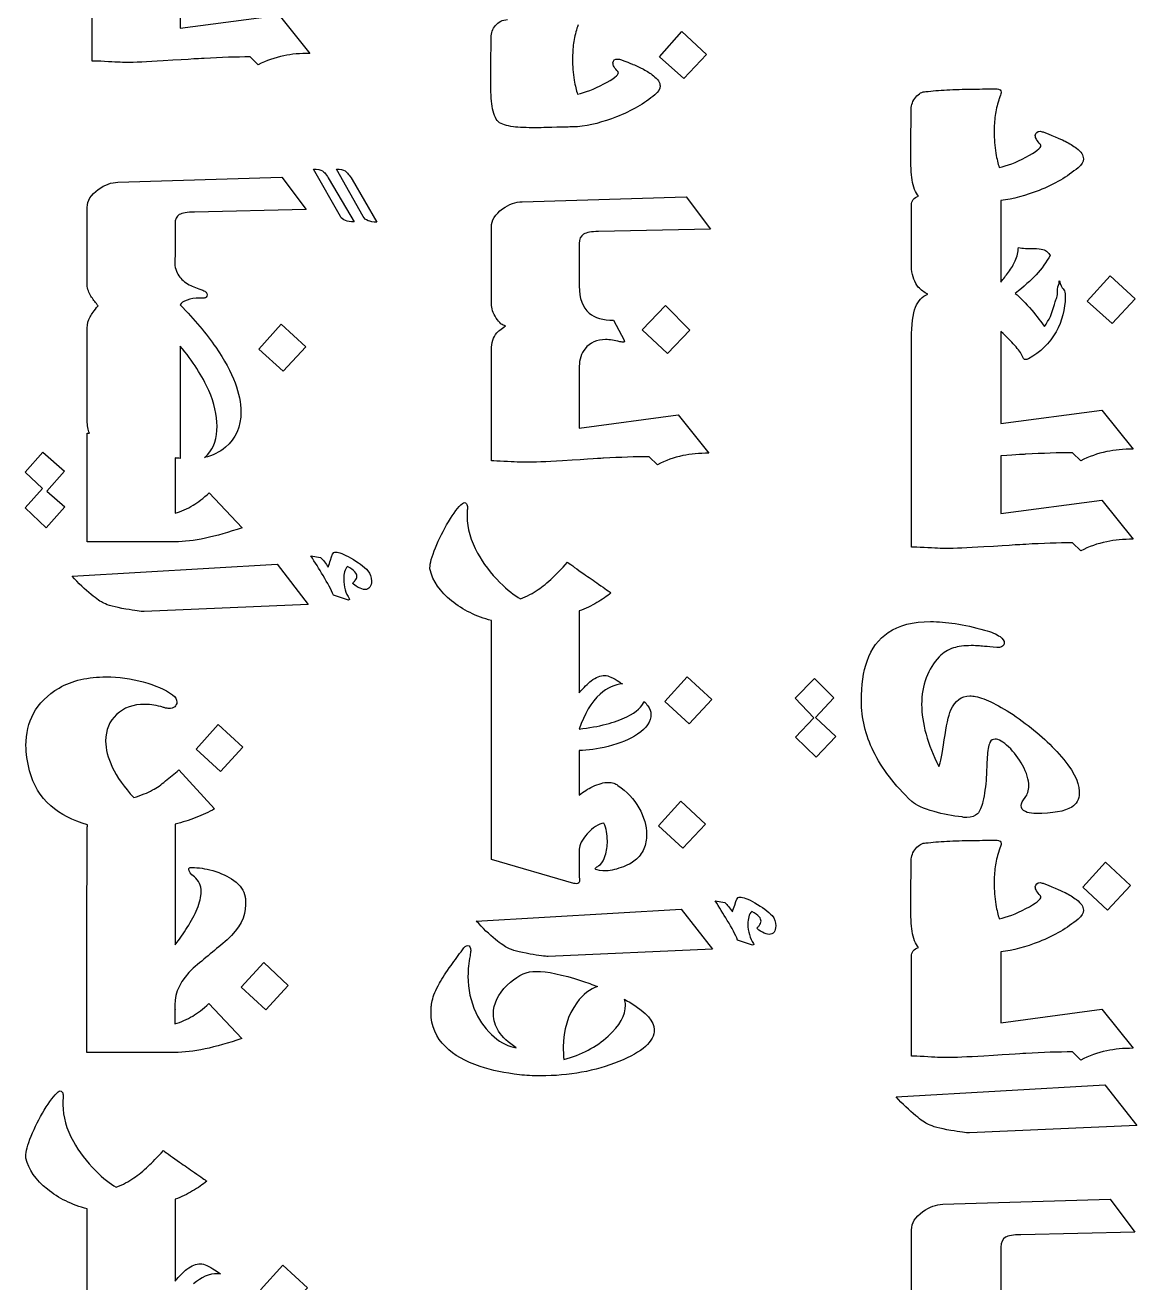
# Model space of a CAD drawing. Extents: x 0 to 978, y 1133 to 1701.
# Drawn here: x 277.9 to 369.5, y 1333.8 to 1437.4 of the extents above; entities that cross this region are included whole.
import ezdxf

# ---------------------------------------------------------------- set-up
doc = ezdxf.new("R2010")
doc.units = 0
doc.layers.add('H0115_Printing_02', color=7, linetype='CONTINUOUS')

msp = doc.modelspace()

# ---------------------------------------------------------------- linework, layer by layer
at = {"layer": 'H0115_Printing_02', "color": 1}
for points in [[(283.430093, 1434.454964), (283.430093, 1441.733964), (283.430093, 1442.512964), (283.430093, 1448.704964), (283.430093, 1449.791964), (283.430093, 1453.257964)], [(290.663093, 1441.828964), (290.663093, 1437.156964), (298.819093, 1438.243964), (301.348092, 1435.084964)], [(297.109093, 1434.139964), (296.431093, 1434.793964)], [(326.774092, 1433.508964), (326.727092, 1433.586964)], [(361.573091, 1427.511964), (361.525091, 1427.583964)], [(303.874092, 1421.645964), (301.655092, 1425.554964)], [(305.757092, 1421.645964), (303.538092, 1425.552964)], [(285.547093, 1424.471964), (299.061093, 1424.881964), (301.062092, 1422.226964), (291.842093, 1422.014964)], [(302.959092, 1424.702964), (304.992092, 1421.199964)], [(304.828092, 1424.693964), (306.861092, 1421.190964)], [(318.841092, 1422.866964), (332.354092, 1423.276964), (334.356092, 1420.621964), (325.136092, 1420.409964)], [(283.018093, 1415.893965), (283.018093, 1420.446964), (283.018093, 1421.509964), (283.018093, 1422.399964)], [(350.908091, 1417.306965), (350.908091, 1420.558964), (350.908091, 1422.300964), (350.908091, 1422.597964)], [(358.280091, 1422.966964), (358.280091, 1422.300964), (358.280091, 1420.558964), (358.280091, 1416.254965)], [(290.251093, 1421.021964), (290.251093, 1420.446964), (290.251093, 1418.303965)], [(316.311092, 1414.477965), (316.311092, 1418.841965), (316.311092, 1420.125964), (316.311092, 1420.794964)], [(323.544092, 1419.416965), (323.544092, 1418.841965), (323.544092, 1416.044965), (323.544092, 1415.926965)], [(326.365092, 1413.106965), (327.239092, 1411.467965)], [(283.018093, 1404.849965), (283.018093, 1412.490965)], [(358.280091, 1412.175965), (358.280091, 1410.064965), (358.280091, 1408.659965), (358.280091, 1404.604965), (366.593091, 1405.712965), (369.171091, 1402.492965)], [(290.674093, 1410.984965), (290.674093, 1401.726965)], [(316.311092, 1401.527965), (316.311092, 1408.135965), (316.311092, 1409.585965), (316.311092, 1410.695965)], [(350.908091, 1394.431965), (350.908091, 1401.850965), (350.908091, 1402.645965), (350.908091, 1408.659965), (350.908091, 1410.064965), (350.908091, 1411.581965)], [(323.544092, 1409.317965), (323.544092, 1408.135965), (323.544092, 1404.229965), (331.700092, 1405.316965), (334.229092, 1402.157965)], [(283.018093, 1394.868965), (283.018093, 1403.809965), (283.205093, 1403.809965)], [(290.251093, 1401.777965), (290.251093, 1397.231965)], [(329.990092, 1401.212965), (329.313092, 1401.866965)], [(358.280091, 1401.947965), (358.280091, 1397.185965), (366.593091, 1398.293965), (369.171091, 1395.074965)], [(364.850091, 1401.529965), (364.160091, 1402.195965)], [(293.072093, 1398.893965), (295.775093, 1396.026965)], [(314.334092, 1397.683965), (314.334092, 1397.541965)], [(290.251093, 1394.868965), (283.018093, 1394.868965)], [(303.424092, 1394.018965), (303.495092, 1394.018965)], [(364.850091, 1394.110965), (364.160091, 1394.777965)], [(281.767093, 1392.041965), (298.650093, 1393.010965), (301.226092, 1389.709965), (287.699093, 1389.126965)], [(301.446092, 1393.711965), (302.242092, 1393.561965)], [(304.527092, 1390.064965), (303.298092, 1390.473965)], [(323.544092, 1389.168965), (323.544092, 1387.270965), (323.544092, 1386.096965), (323.544092, 1382.425965)], [(323.111092, 1366.733966), (316.311092, 1368.711966), (316.311092, 1377.675966), (316.311092, 1378.187966), (316.311092, 1386.096965), (316.311092, 1387.270965), (316.311092, 1388.372965)], [(358.039091, 1386.162965), (357.935091, 1386.162965)], [(323.544092, 1377.675966), (323.544092, 1374.012966)], [(290.566093, 1376.074966), (293.512093, 1372.867966)], [(364.721091, 1374.319966), (364.721091, 1374.166966)], [(361.131091, 1372.496966), (360.987091, 1372.496966)], [(282.994093, 1352.812966), (282.994093, 1361.753966), (283.018093, 1371.403966), (283.041093, 1371.403966), (283.041093, 1371.560966)], [(290.251093, 1371.607966), (290.251093, 1371.403966), (290.251093, 1370.615966), (290.251093, 1361.682966)], [(355.477091, 1372.175966), (355.389091, 1372.175966), (355.212091, 1372.175966)], [(323.544092, 1369.554966), (323.544092, 1367.332966), (323.568092, 1367.017966)], [(291.582093, 1368.047966), (291.653093, 1368.047966)], [(325.624092, 1367.766966), (325.474092, 1367.766966)], [(296.065093, 1365.061966), (296.065093, 1364.983966)], [(334.739092, 1365.308966), (335.535092, 1365.159966)], [(336.717092, 1365.615966), (336.788092, 1365.615966)], [(361.573091, 1365.639966), (361.525091, 1365.712966)], [(315.061092, 1363.638966), (331.943092, 1364.607966), (334.519092, 1361.306966)], [(337.820092, 1361.661966), (336.591092, 1362.070966)], [(334.519092, 1361.306966), (320.992092, 1360.723966)], [(358.280091, 1361.095966), (358.280091, 1360.726966), (358.280091, 1358.686966), (358.280091, 1355.266966), (366.593091, 1356.374966), (369.171091, 1353.155966)], [(350.908091, 1352.513966), (350.908091, 1358.686966), (350.908091, 1360.726966), (350.908091, 1360.726966), (350.908091, 1360.726966)], [(319.715092, 1359.494966), (319.999092, 1359.494966)], [(290.227093, 1356.735966), (290.227093, 1356.640966)], [(293.048093, 1356.838966), (295.750093, 1353.970966)], [(290.251093, 1356.325966), (290.227093, 1356.333966), (290.227093, 1355.175966)], [(290.227093, 1352.812966), (282.994093, 1352.812966)], [(322.232092, 1353.253966), (322.232092, 1353.000966)], [(364.850091, 1352.191966), (364.160091, 1352.858966)], [(349.633091, 1349.164966), (366.843091, 1350.152966), (369.469091, 1346.787966)], [(281.040093, 1349.237966), (281.040093, 1349.095966)], [(369.469091, 1346.787966), (355.680091, 1346.193966)], [(290.251093, 1340.721966), (290.251093, 1338.823967), (290.251093, 1337.649967), (290.251093, 1333.978967)], [(353.486091, 1340.308966), (367.260091, 1340.726966), (369.300091, 1338.020967), (359.902091, 1337.804967)], [(283.018093, 1324.864967), (283.018093, 1329.228967), (283.018093, 1329.764967), (283.018093, 1337.649967), (283.018093, 1338.823967), (283.018093, 1339.925967)], [(350.908091, 1336.206967), (350.908091, 1337.435967), (350.908091, 1338.197967)], [(358.280091, 1328.321967), (350.908091, 1328.321967), (350.908091, 1336.206967)], [(358.280091, 1336.792967), (358.280091, 1336.206967), (358.280091, 1330.730967)]]:
    msp.add_lwpolyline(points, dxfattribs=at)
for points in [[(332.151092, 1433.007964), (330.150092, 1434.811964), (331.990092, 1436.887964), (334.016092, 1435.005964)], [(292.657093, 1434.675964)], [(318.131092, 1429.041964)], [(350.864091, 1428.783964)], [(302.384092, 1425.405964)], [(367.428091, 1412.831965), (365.382091, 1414.675965), (367.258091, 1416.768965), (369.324091, 1414.874965)], [(330.635092, 1414.335965), (332.658092, 1412.290965), (330.810092, 1410.362965), (328.726092, 1412.332965)], [(299.155093, 1408.918965), (297.154093, 1410.735965), (298.980093, 1412.781965), (301.016092, 1410.921965)], [(277.907093, 1397.665965), (279.331093, 1399.256965), (277.907093, 1400.603965), (279.356093, 1402.241965), (281.135093, 1400.674965), (279.693093, 1399.035965), (281.182093, 1397.736965), (279.639093, 1396.026965)], [(325.538092, 1401.747965)], [(312.774092, 1396.510965)], [(303.061092, 1393.340965)], [(283.358093, 1390.512965)], [(332.588092, 1379.872966), (330.585092, 1381.722965), (332.423092, 1383.756965), (334.450092, 1381.874965)], [(342.870091, 1380.365965), (341.314091, 1381.986965), (342.915091, 1383.608965), (344.516091, 1382.011965), (343.014091, 1380.389965), (344.668091, 1378.839966), (343.070091, 1377.121966), (341.344091, 1378.767966)], [(293.999093, 1375.952966), (291.993093, 1377.797966), (293.800093, 1379.827966), (295.846093, 1377.956966)], [(347.776091, 1377.603966)], [(333.946092, 1371.626966), (332.084092, 1369.624966), (330.077092, 1371.481966), (331.910092, 1373.509966)], [(367.057091, 1364.531966), (365.016091, 1366.427966), (366.890091, 1368.489966), (368.955091, 1366.571966)], [(336.355092, 1364.938966)], [(297.562093, 1360.217966), (299.565093, 1358.333966), (297.737093, 1356.331966), (295.703093, 1358.192966)], [(360.313091, 1352.737966)], [(318.628092, 1350.979966)], [(299.295093, 1331.425967), (297.292093, 1333.275967), (299.130093, 1335.310967), (301.156092, 1333.427967)]]:
    msp.add_lwpolyline(points, close=True, dxfattribs=at)
for points in [[(316.650092, 1437.384964), (316.892092, 1437.672964), (317.220092, 1437.838964), (317.635092, 1437.880964)], [(316.288092, 1436.407964), (316.288092, 1436.769964), (316.408092, 1437.094964), (316.650092, 1437.384964)], [(323.355092, 1437.155964), (323.224092, 1436.746964), (323.130092, 1436.332964), (323.075092, 1435.914964)], [(323.457092, 1437.439964), (323.405092, 1437.307964), (323.371092, 1437.213964), (323.355092, 1437.155964)], [(316.268092, 1434.760964), (316.281092, 1435.606964), (316.288092, 1436.154964), (316.288092, 1436.407964)], [(323.075092, 1435.914964), (323.020092, 1435.497964), (322.992092, 1435.065964), (322.992092, 1434.619964)], [(284.447093, 1434.414964), (284.010093, 1434.441964), (283.672093, 1434.454964), (283.430093, 1434.454964)], [(286.204093, 1434.336964), (285.904093, 1434.336964), (285.318093, 1434.362964), (284.447093, 1434.414964)], [(289.277093, 1434.462964), (287.943093, 1434.378964), (286.918093, 1434.336964), (286.204093, 1434.336964)], [(292.657093, 1434.675964), (292.646093, 1434.675964), (291.520093, 1434.603964), (289.277093, 1434.462964)], [(296.431093, 1434.793964), (295.307093, 1434.793964), (294.049093, 1434.753964), (292.657093, 1434.675964)], [(299.205093, 1434.887964), (298.464093, 1434.735964), (297.765093, 1434.486964), (297.109093, 1434.139964)], [(301.348092, 1435.084964), (300.560092, 1435.084964), (299.846093, 1435.018964), (299.205093, 1434.887964)], [(316.248092, 1432.862964), (316.248092, 1433.282964), (316.255092, 1433.915964), (316.268092, 1434.760964)], [(322.992092, 1434.619964), (322.992092, 1434.036964), (323.039092, 1433.453964), (323.134092, 1432.870964)], [(326.317092, 1434.304964), (326.343092, 1434.514964), (326.472092, 1434.619964), (326.703092, 1434.619964)], [(326.703092, 1434.619964), (326.793092, 1434.619964), (326.898092, 1434.595964), (327.018092, 1434.548964)], [(327.018092, 1434.548964), (327.560092, 1434.338964), (327.875092, 1434.214964), (327.964092, 1434.177964)], [(325.561092, 1432.563964), (326.370092, 1432.983964), (326.774092, 1433.298964), (326.774092, 1433.508964)], [(326.424092, 1433.965964), (326.353092, 1434.096964), (326.317092, 1434.209964), (326.317092, 1434.304964)], [(326.727092, 1433.586964), (326.596092, 1433.707964), (326.495092, 1433.834964), (326.424092, 1433.965964)], [(327.964092, 1434.177964), (328.290092, 1434.046964), (328.578092, 1433.912964), (328.831092, 1433.776964)], [(328.831092, 1433.776964), (329.135092, 1433.613964), (329.408092, 1433.437964), (329.650092, 1433.248964)], [(316.366092, 1430.743964), (316.288092, 1431.231964), (316.248092, 1431.938964), (316.248092, 1432.862964)], [(323.134092, 1432.870964), (323.208092, 1432.408964), (323.297092, 1432.027964), (323.402092, 1431.727964)], [(323.402092, 1431.727964), (324.032092, 1431.864964), (324.752092, 1432.143964), (325.561092, 1432.563964)], [(329.650092, 1433.248964), (330.017092, 1432.954964), (330.202092, 1432.673964), (330.202092, 1432.405964)], [(330.202092, 1432.405964), (330.202092, 1432.158964), (330.057092, 1431.916964), (329.768092, 1431.680964)], [(329.768092, 1431.680964), (328.912092, 1430.951964), (327.859092, 1430.341964), (326.609092, 1429.853964)], [(350.884091, 1430.482964), (350.884091, 1430.851964), (351.010091, 1431.186964), (351.262091, 1431.485964)], [(351.262091, 1431.485964), (351.513091, 1431.785964), (351.789091, 1431.935964), (352.089091, 1431.935964)], [(352.089091, 1431.935964), (352.619091, 1431.999964), (353.198091, 1432.047964), (353.827091, 1432.080964)], [(353.827091, 1432.080964), (354.456091, 1432.112964), (355.160091, 1432.133964), (355.939091, 1432.143964)], [(355.939091, 1432.143964), (356.718091, 1432.154964), (357.359091, 1432.160964), (357.863091, 1432.160964)], [(357.863091, 1432.160964), (358.018091, 1432.160964), (358.130091, 1432.134964), (358.200091, 1432.083964)], [(358.192091, 1431.509964), (358.138091, 1431.381964), (358.103091, 1431.285964), (358.088091, 1431.220964)], [(358.304091, 1431.887964), (358.304091, 1431.817964), (358.267091, 1431.691964), (358.192091, 1431.509964)], [(358.200091, 1432.083964), (358.270091, 1432.032964), (358.304091, 1431.967964), (358.304091, 1431.887964)], [(316.886092, 1429.435964), (316.634092, 1429.708964), (316.461092, 1430.144964), (316.366092, 1430.743964)], [(350.864091, 1428.783964), (350.877091, 1429.654964), (350.884091, 1430.219964), (350.884091, 1430.482964)], [(358.088091, 1431.220964), (357.954091, 1430.808964), (357.859091, 1430.389964), (357.802091, 1429.964964)], [(318.131092, 1429.041964), (317.553092, 1429.115964), (317.138092, 1429.246964), (316.886092, 1429.435964)], [(326.609092, 1429.853964), (325.506092, 1429.422964), (324.437092, 1429.146964), (323.402092, 1429.026964)], [(357.802091, 1429.964964), (357.746091, 1429.538964), (357.718091, 1429.098964), (357.718091, 1428.643964)], [(319.999092, 1428.955964), (319.195092, 1428.955964), (318.573092, 1428.984964), (318.131092, 1429.041964)], [(322.181092, 1429.010964), (320.852092, 1428.973964), (320.125092, 1428.955964), (319.999092, 1428.955964)], [(323.402092, 1429.026964), (322.966092, 1429.026964), (322.559092, 1429.021964), (322.181092, 1429.010964)], [(350.844091, 1426.836964), (350.844091, 1427.264964), (350.851091, 1427.913964), (350.864091, 1428.783964)], [(357.718091, 1428.643964), (357.718091, 1428.049964), (357.766091, 1427.455964), (357.863091, 1426.860964)], [(361.107091, 1428.322964), (361.133091, 1428.552964), (361.265091, 1428.667964), (361.500091, 1428.667964)], [(361.216091, 1427.988964), (361.143091, 1428.120964), (361.107091, 1428.231964), (361.107091, 1428.322964)], [(361.500091, 1428.667964), (361.607091, 1428.645964), (361.714091, 1428.621964), (361.821091, 1428.595964)], [(361.821091, 1428.595964), (362.780091, 1428.199964), (363.361091, 1427.950964), (363.564091, 1427.848964)], [(360.332091, 1426.531964), (361.159091, 1426.965964), (361.573091, 1427.291964), (361.573091, 1427.511964)], [(361.525091, 1427.583964), (361.391091, 1427.722964), (361.288091, 1427.857964), (361.216091, 1427.988964)], [(363.564091, 1427.848964), (363.907091, 1427.677964), (364.220091, 1427.484964), (364.504091, 1427.270964)], [(364.504091, 1427.270964), (364.878091, 1426.970964), (365.066091, 1426.681964), (365.066091, 1426.403964)], [(350.964091, 1424.677964), (350.884091, 1425.174964), (350.844091, 1425.894964), (350.844091, 1426.836964)], [(357.863091, 1426.860964), (357.937091, 1426.389964), (358.029091, 1426.001964), (358.136091, 1425.696964)], [(358.136091, 1425.696964), (358.773091, 1425.820964), (359.505091, 1426.097964), (360.332091, 1426.531964)], [(365.066091, 1426.403964), (365.066091, 1426.156964), (364.919091, 1425.913964), (364.624091, 1425.672964)], [(301.655092, 1425.554964), (301.982092, 1425.554964), (302.225092, 1425.504964), (302.384092, 1425.405964)], [(302.384092, 1425.405964), (302.543092, 1425.306964), (302.735092, 1425.072964), (302.959092, 1424.702964)], [(303.538092, 1425.552964), (303.862092, 1425.552964), (304.102092, 1425.503964), (304.259092, 1425.403964)], [(304.259092, 1425.403964), (304.417092, 1425.303964), (304.606092, 1425.066964), (304.828092, 1424.693964)], [(364.624091, 1425.672964), (363.751091, 1424.928964), (362.684091, 1424.305964), (361.420091, 1423.801964)], [(283.932093, 1423.880964), (284.478093, 1424.274964), (285.016093, 1424.471964), (285.547093, 1424.471964)], [(351.494091, 1423.335964), (351.238091, 1423.620964), (351.061091, 1424.067964), (350.964091, 1424.677964)], [(283.018093, 1422.399964), (283.018093, 1422.951964), (283.323093, 1423.444964), (283.932093, 1423.880964)], [(350.908091, 1422.597964), (350.908091, 1422.950964), (351.104091, 1423.197964), (351.494091, 1423.335964)], [(361.420091, 1423.801964), (360.328091, 1423.368964), (359.281091, 1423.090964), (358.280091, 1422.966964)], [(291.842093, 1422.014964), (291.254093, 1422.014964), (290.841093, 1421.944964), (290.605093, 1421.805964)], [(316.311092, 1420.794964), (316.311092, 1421.346964), (316.616092, 1421.840964), (317.226092, 1422.276964)], [(317.226092, 1422.276964), (317.771092, 1422.669964), (318.310092, 1422.866964), (318.841092, 1422.866964)], [(290.605093, 1421.805964), (290.369093, 1421.666964), (290.251093, 1421.404964), (290.251093, 1421.021964)], [(304.992092, 1421.199964), (304.420092, 1421.199964), (304.047092, 1421.348964), (303.874092, 1421.645964)], [(306.861092, 1421.190964), (306.296092, 1421.190964), (305.928092, 1421.341964), (305.757092, 1421.645964)], [(323.899092, 1420.200964), (323.662092, 1420.061964), (323.544092, 1419.799965), (323.544092, 1419.416965)], [(325.136092, 1420.409964), (324.547092, 1420.409964), (324.135092, 1420.339964), (323.899092, 1420.200964)], [(359.453091, 1417.997965), (359.624091, 1418.382965), (359.709091, 1418.751965), (359.709091, 1419.104965)], [(359.709091, 1419.104965), (359.886091, 1419.067965), (360.083091, 1419.042965), (360.300091, 1419.028965)], [(360.300091, 1419.028965), (360.517091, 1419.015965), (360.730091, 1419.008965), (360.938091, 1419.008965)], [(360.938091, 1419.008965), (361.313091, 1419.008965), (361.577091, 1418.986965), (361.729091, 1418.940965)], [(361.729091, 1418.940965), (361.882091, 1418.894965), (362.003091, 1418.826965), (362.095091, 1418.735965)], [(290.235093, 1418.145965), (290.229093, 1418.072965), (290.227093, 1418.003965), (290.227093, 1417.940965)], [(290.227093, 1417.940965), (290.227093, 1417.484965), (290.340093, 1417.093965), (290.566093, 1416.767965)], [(290.251093, 1418.303965), (290.245093, 1418.271965), (290.240093, 1418.219965), (290.235093, 1418.145965)], [(358.890091, 1417.057965), (359.137091, 1417.394965), (359.324091, 1417.707965), (359.453091, 1417.997965)], [(362.331091, 1418.453965), (362.026091, 1417.903965), (361.654091, 1417.362965), (361.163091, 1416.837965)], [(362.095091, 1418.735965), (362.184091, 1418.651965), (362.250091, 1418.545965), (362.331091, 1418.453965)], [(351.470091, 1415.845965), (351.160091, 1416.220965), (350.972091, 1416.706965), (350.908091, 1417.306965)], [(358.280091, 1416.254965), (358.484091, 1416.522965), (358.687091, 1416.789965), (358.890091, 1417.057965)], [(361.163091, 1416.837965), (360.735091, 1416.389965), (360.166091, 1415.882965), (359.457091, 1415.319965)], [(283.380093, 1415.010965), (283.207093, 1415.252965), (283.086093, 1415.546965), (283.018093, 1415.893965)], [(290.566093, 1416.767965), (290.760093, 1416.488965), (291.046093, 1416.245965), (291.424093, 1416.034965)], [(291.424093, 1416.034965), (291.724093, 1415.872965), (292.096093, 1415.719965), (292.543093, 1415.578965)], [(323.544092, 1415.926965), (323.544092, 1414.907965), (323.817092, 1414.167965), (324.364092, 1413.705965)], [(352.257091, 1415.267965), (351.952091, 1415.390965), (351.690091, 1415.583965), (351.470091, 1415.845965)], [(362.934091, 1415.627965), (362.934091, 1416.017965), (363.129091, 1415.993965), (363.068091, 1416.365965)], [(363.068091, 1416.365965), (363.184091, 1416.162965), (363.068091, 1416.365965), (363.156091, 1416.137965)], [(363.156091, 1416.137965), (363.408091, 1415.484965), (363.564091, 1415.751965), (363.564091, 1415.050965)], [(283.908093, 1414.301965), (283.730093, 1414.533965), (283.553093, 1414.768965), (283.380093, 1415.010965)], [(291.239093, 1414.774965), (290.937093, 1414.664965), (290.752093, 1414.530965), (290.684093, 1414.372965)], [(292.252093, 1414.940965), (291.879093, 1414.940965), (291.541093, 1414.884965), (291.239093, 1414.774965)], [(292.378093, 1414.935965), (292.325093, 1414.938965), (292.283093, 1414.940965), (292.252093, 1414.940965)], [(292.567093, 1414.924965), (292.493093, 1414.929965), (292.430093, 1414.933965), (292.378093, 1414.935965)], [(292.543093, 1415.578965), (292.669093, 1415.535965), (292.761093, 1415.479965), (292.819093, 1415.408965)], [(292.819093, 1415.002965), (292.761093, 1414.950965), (292.677093, 1414.924965), (292.567093, 1414.924965)], [(292.819093, 1415.408965), (292.876093, 1415.337965), (292.906093, 1415.265965), (292.906093, 1415.191965)], [(292.906093, 1415.191965), (292.906093, 1415.118965), (292.876093, 1415.055965), (292.819093, 1415.002965)], [(351.246091, 1414.191965), (351.449091, 1414.710965), (351.786091, 1415.069965), (352.257091, 1415.267965)], [(359.457091, 1415.319965), (359.842091, 1415.005965), (360.296091, 1414.541965), (360.819091, 1413.925965)], [(362.690091, 1414.403965), (362.873091, 1415.097965), (362.934091, 1414.876965), (362.934091, 1415.627965)], [(363.564091, 1415.050965), (363.564091, 1414.011965), (363.316091, 1413.048965), (362.817091, 1412.159965)], [(283.262093, 1413.395965), (283.378093, 1413.605965), (283.593093, 1413.907965), (283.908093, 1414.301965)], [(290.684093, 1414.372965), (291.855093, 1413.175965), (292.829093, 1412.012965), (293.607093, 1410.882965)], [(316.701092, 1413.291965), (316.441092, 1413.698965), (316.311092, 1414.093965), (316.311092, 1414.477965)], [(324.364092, 1413.705965), (324.831092, 1413.305965), (325.498092, 1413.106965), (326.365092, 1413.106965)], [(350.908091, 1411.581965), (350.908091, 1412.748965), (351.020091, 1413.618965), (351.246091, 1414.191965)], [(360.819091, 1413.925965), (361.246091, 1413.414965), (361.591091, 1412.971965), (361.852091, 1412.594965)], [(361.852091, 1412.594965), (362.228091, 1413.106965), (362.507091, 1413.709965), (362.690091, 1414.403965)], [(283.018093, 1412.490965), (283.018093, 1412.789965), (283.099093, 1413.091965), (283.262093, 1413.395965)], [(317.470092, 1412.649965), (317.217092, 1412.670965), (316.961092, 1412.884965), (316.701092, 1413.291965)], [(316.760092, 1412.066965), (316.860092, 1412.187965), (317.096092, 1412.382965), (317.470092, 1412.649965)], [(316.311092, 1410.695965), (316.311092, 1411.252965), (316.461092, 1411.709965), (316.760092, 1412.066965)], [(359.408091, 1411.039965), (359.106091, 1411.384965), (358.730091, 1411.763965), (358.280091, 1412.175965)], [(362.817091, 1412.159965), (362.282091, 1411.207965), (361.525091, 1410.465965), (360.545091, 1409.935965)], [(293.025093, 1407.327965), (292.510093, 1408.509965), (291.726093, 1409.728965), (290.674093, 1410.984965)], [(293.607093, 1410.882965), (294.321093, 1409.853965), (294.852093, 1408.874965), (295.198093, 1407.944965)], [(324.024092, 1410.767965), (323.704092, 1410.357965), (323.544092, 1409.874965), (323.544092, 1409.317965)], [(325.719092, 1411.515965), (324.983092, 1411.515965), (324.419092, 1411.265965), (324.024092, 1410.767965)], [(326.274092, 1411.475965), (326.082092, 1411.502965), (325.897092, 1411.515965), (325.719092, 1411.515965)], [(326.876092, 1411.342965), (326.666092, 1411.405965), (326.466092, 1411.449965), (326.274092, 1411.475965)], [(327.160092, 1411.294965), (327.129092, 1411.294965), (327.034092, 1411.310965), (326.876092, 1411.342965)], [(327.263092, 1411.350965), (327.263092, 1411.313965), (327.228092, 1411.294965), (327.160092, 1411.294965)], [(327.239092, 1411.467965), (327.250092, 1411.436965), (327.256092, 1411.412965), (327.259092, 1411.397965)], [(327.259092, 1411.397965), (327.261092, 1411.381965), (327.263092, 1411.365965), (327.263092, 1411.350965)], [(360.055091, 1410.136965), (359.926091, 1410.393965), (359.711091, 1410.694965), (359.408091, 1411.039965)], [(360.168091, 1409.927965), (360.135091, 1409.970965), (360.098091, 1410.040965), (360.055091, 1410.136965)], [(360.296091, 1409.863965), (360.242091, 1409.863965), (360.200091, 1409.884965), (360.168091, 1409.927965)], [(360.545091, 1409.935965), (360.448091, 1409.887965), (360.365091, 1409.863965), (360.296091, 1409.863965)], [(295.198093, 1407.944965), (295.519093, 1407.093965), (295.679093, 1406.303965), (295.679093, 1405.573965)], [(293.715093, 1404.384965), (293.715093, 1405.296965), (293.485093, 1406.276965), (293.025093, 1407.327965)], [(295.679093, 1405.573965), (295.679093, 1404.344965), (295.253093, 1403.370965), (294.403093, 1402.651965)], [(283.205093, 1403.809965), (283.083093, 1404.082965), (283.018093, 1404.426965), (283.018093, 1404.849965)], [(292.931093, 1402.033965), (293.454093, 1402.624965), (293.715093, 1403.408965), (293.715093, 1404.384965)], [(294.403093, 1402.651965), (293.910093, 1402.231965), (293.333093, 1401.961965), (292.690093, 1401.810965)], [(366.987091, 1402.292965), (366.232091, 1402.136965), (365.520091, 1401.882965), (364.850091, 1401.529965)], [(369.171091, 1402.492965), (368.368091, 1402.492965), (367.640091, 1402.425965), (366.987091, 1402.292965)], [(290.674093, 1401.726965), (290.533093, 1401.743965), (290.390093, 1401.760965), (290.251093, 1401.777965)], [(292.690093, 1401.810965), (292.772093, 1401.882965), (292.856093, 1401.948965), (292.931093, 1402.033965)], [(317.328092, 1401.487965), (316.892092, 1401.514965), (316.553092, 1401.527965), (316.311092, 1401.527965)], [(319.085092, 1401.409965), (318.786092, 1401.409965), (318.200092, 1401.435965), (317.328092, 1401.487965)], [(322.158092, 1401.535965), (320.824092, 1401.451965), (319.799092, 1401.409965), (319.085092, 1401.409965)], [(325.538092, 1401.747965), (325.527092, 1401.747965), (324.401092, 1401.676965), (322.158092, 1401.535965)], [(329.313092, 1401.866965), (328.188092, 1401.866965), (326.930092, 1401.826965), (325.538092, 1401.747965)], [(332.086092, 1401.960965), (331.346092, 1401.808965), (330.647092, 1401.559965), (329.990092, 1401.212965)], [(334.229092, 1402.157965), (333.441092, 1402.157965), (332.727092, 1402.091965), (332.086092, 1401.960965)], [(360.313091, 1402.075965), (360.305091, 1402.075965), (359.623091, 1402.032965), (358.280091, 1401.947965)], [(364.160091, 1402.195965), (363.014091, 1402.195965), (361.732091, 1402.155965), (360.313091, 1402.075965)], [(291.740093, 1397.870965), (292.139093, 1398.116965), (292.584093, 1398.458965), (293.072093, 1398.893965)], [(290.251093, 1397.231965), (290.765093, 1397.363965), (291.262093, 1397.575965), (291.740093, 1397.870965)], [(312.774092, 1396.510965), (313.209092, 1397.234965), (313.593092, 1397.738965), (313.924092, 1398.022965)], [(313.924092, 1398.022965), (313.971092, 1398.069965), (314.026092, 1398.093965), (314.089092, 1398.093965)], [(314.089092, 1398.093965), (314.152092, 1398.093965), (314.209092, 1398.059965), (314.259092, 1397.990965)], [(314.259092, 1397.990965), (314.309092, 1397.922965), (314.334092, 1397.820965), (314.334092, 1397.683965)], [(314.318092, 1397.329965), (314.313092, 1397.229965), (314.310092, 1397.105965), (314.310092, 1396.958965)], [(314.334092, 1397.541965), (314.329092, 1397.499965), (314.323092, 1397.428965), (314.318092, 1397.329965)], [(311.698092, 1394.375965), (312.000092, 1395.110965), (312.359092, 1395.821965), (312.774092, 1396.510965)], [(314.310092, 1396.958965), (314.310092, 1395.982965), (314.596092, 1394.973965), (315.169092, 1393.934965)], [(295.775093, 1396.026965), (293.585093, 1395.254965), (291.744093, 1394.868965), (290.251093, 1394.868965)], [(369.171091, 1395.074965), (368.368091, 1395.074965), (367.640091, 1395.007965), (366.987091, 1394.873965)], [(303.061092, 1393.340965), (303.172092, 1393.792965), (303.292092, 1394.018965), (303.424092, 1394.018965)], [(303.495092, 1394.018965), (303.736092, 1394.018965), (304.143092, 1393.858965), (304.716092, 1393.537965)], [(311.245092, 1392.713965), (311.245092, 1393.085965), (311.397092, 1393.640965), (311.698092, 1394.375965)], [(351.944091, 1394.391965), (351.500091, 1394.418965), (351.154091, 1394.431965), (350.908091, 1394.431965)], [(353.735091, 1394.311965), (353.430091, 1394.311965), (352.833091, 1394.338965), (351.944091, 1394.391965)], [(356.867091, 1394.439965), (355.508091, 1394.354965), (354.463091, 1394.311965), (353.735091, 1394.311965)], [(360.313091, 1394.656965), (360.302091, 1394.656965), (359.154091, 1394.584965), (356.867091, 1394.439965)], [(364.160091, 1394.777965), (363.014091, 1394.777965), (361.732091, 1394.736965), (360.313091, 1394.656965)], [(366.987091, 1394.873965), (366.232091, 1394.717965), (365.520091, 1394.464965), (364.850091, 1394.110965)], [(302.447092, 1392.088965), (302.111092, 1392.629965), (301.777092, 1393.170965), (301.446092, 1393.711965)], [(302.242092, 1393.561965), (302.347092, 1393.456965), (302.449092, 1393.343965), (302.549092, 1393.222965)], [(302.549092, 1393.222965), (302.665092, 1393.081965), (302.770092, 1392.936965), (302.864092, 1392.789965)], [(302.864092, 1392.789965), (302.927092, 1392.973965), (302.993092, 1393.157965), (303.061092, 1393.340965)], [(304.716092, 1393.537965), (305.331092, 1393.191965), (305.806092, 1392.839965), (306.142092, 1392.482965)], [(315.169092, 1393.934965), (315.632092, 1393.093965), (316.246092, 1392.287965), (317.013092, 1391.515965)], [(321.363092, 1391.917965), (321.651092, 1392.195965), (322.059092, 1392.615965), (322.584092, 1393.177965)], [(322.584092, 1393.177965), (322.915092, 1392.936965), (323.359092, 1392.621965), (323.916092, 1392.232965)], [(283.358093, 1390.512965), (282.833093, 1390.943965), (282.303093, 1391.453965), (281.767093, 1392.041965)], [(303.298092, 1390.473965), (303.109092, 1390.920965), (302.825092, 1391.458965), (302.447092, 1392.088965)], [(304.216092, 1392.387965), (304.166092, 1392.209965), (304.141092, 1392.015965), (304.141092, 1391.804965)], [(304.456092, 1392.836965), (304.346092, 1392.716965), (304.266092, 1392.566965), (304.216092, 1392.387965)], [(305.071092, 1392.380965), (304.939092, 1392.532965), (304.734092, 1392.684965), (304.456092, 1392.836965)], [(305.063092, 1391.655965), (305.173092, 1391.786965), (305.228092, 1391.907965), (305.228092, 1392.017965)], [(305.228092, 1392.017965), (305.228092, 1392.138965), (305.176092, 1392.259965), (305.071092, 1392.380965)], [(306.142092, 1392.482965), (306.336092, 1392.240965), (306.433092, 1391.957965), (306.433092, 1391.631965)], [(311.269092, 1392.547965), (311.253092, 1392.610965), (311.245092, 1392.665965), (311.245092, 1392.713965)], [(313.034092, 1389.995965), (312.067092, 1390.772965), (311.479092, 1391.623965), (311.269092, 1392.547965)], [(323.916092, 1392.232965), (324.320092, 1391.948965), (324.728092, 1391.665965), (325.137092, 1391.381965)], [(304.141092, 1391.804965), (304.141092, 1391.495965), (304.181092, 1391.200965), (304.263092, 1390.922965)], [(304.263092, 1390.922965), (304.344092, 1390.644965), (304.458092, 1390.400965), (304.606092, 1390.190965)], [(304.889092, 1391.442965), (304.952092, 1391.521965), (305.010092, 1391.592965), (305.063092, 1391.655965)], [(305.331092, 1391.115965), (305.110092, 1391.233965), (304.963092, 1391.342965), (304.889092, 1391.442965)], [(305.882092, 1390.938965), (305.735092, 1390.938965), (305.551092, 1390.997965), (305.331092, 1391.115965)], [(306.292092, 1391.131965), (306.197092, 1391.002965), (306.060092, 1390.938965), (305.882092, 1390.938965)], [(306.433092, 1391.631965), (306.433092, 1391.426965), (306.386092, 1391.260965), (306.292092, 1391.131965)], [(317.013092, 1391.515965), (317.638092, 1390.890965), (318.200092, 1390.439965), (318.699092, 1390.160965)], [(318.699092, 1390.160965), (319.246092, 1390.381965), (319.731092, 1390.635965), (320.157092, 1390.925965)], [(320.157092, 1390.925965), (320.525092, 1391.171965), (320.927092, 1391.502965), (321.363092, 1391.917965)], [(325.137092, 1391.381965), (325.678092, 1391.008965), (326.017092, 1390.770965), (326.154092, 1390.665965)], [(284.390093, 1389.804965), (284.138093, 1389.919965), (283.794093, 1390.155965), (283.358093, 1390.512965)], [(304.617092, 1390.103965), (304.594092, 1390.077965), (304.563092, 1390.064965), (304.527092, 1390.064965)], [(304.606092, 1390.190965), (304.637092, 1390.158965), (304.641092, 1390.129965), (304.617092, 1390.103965)], [(316.311092, 1388.372965), (315.051092, 1388.708965), (313.958092, 1389.249965), (313.034092, 1389.995965)], [(324.995092, 1389.853965), (324.548092, 1389.596965), (324.064092, 1389.367965), (323.544092, 1389.168965)], [(326.154092, 1390.665965), (325.828092, 1390.381965), (325.441092, 1390.110965), (324.995092, 1389.853965)], [(286.194093, 1389.323965), (285.296093, 1389.481965), (284.695093, 1389.641965), (284.390093, 1389.804965)], [(287.699093, 1389.126965), (287.447093, 1389.126965), (286.945093, 1389.192965), (286.194093, 1389.323965)], [(348.989091, 1387.398965), (349.872091, 1387.998965), (351.037091, 1388.297965), (352.482091, 1388.297965)], [(352.482091, 1388.297965), (353.098091, 1388.297965), (353.776091, 1388.240965), (354.518091, 1388.125965)], [(354.518091, 1388.125965), (355.259091, 1388.010965), (356.064091, 1387.831965), (356.931091, 1387.591965)], [(347.246091, 1385.037965), (347.610091, 1386.071965), (348.191091, 1386.858965), (348.989091, 1387.398965)], [(356.931091, 1387.591965), (357.493091, 1387.446965), (357.916091, 1387.267965), (358.200091, 1387.053965)], [(358.200091, 1387.053965), (358.435091, 1386.876965), (358.553091, 1386.703965), (358.553091, 1386.531965)], [(354.369091, 1386.129965), (353.914091, 1385.985965), (353.523091, 1385.742965), (353.197091, 1385.399965)], [(355.823091, 1386.314965), (355.244091, 1386.314965), (354.760091, 1386.253965), (354.369091, 1386.129965)], [(356.453091, 1386.298965), (356.311091, 1386.309965), (356.101091, 1386.314965), (355.823091, 1386.314965)], [(357.935091, 1386.162965), (357.089091, 1386.242965), (356.595091, 1386.287965), (356.453091, 1386.298965)], [(358.409091, 1386.266965), (358.312091, 1386.197965), (358.189091, 1386.162965), (358.039091, 1386.162965)], [(358.553091, 1386.531965), (358.553091, 1386.424965), (358.505091, 1386.336965), (358.409091, 1386.266965)], [(346.781091, 1381.762965), (346.781091, 1383.068965), (346.936091, 1384.160965), (347.246091, 1385.037965)], [(353.197091, 1385.399965), (352.726091, 1384.906965), (352.366091, 1384.327965), (352.117091, 1383.661965)], [(282.494093, 1383.518965), (283.153093, 1383.665965), (283.850093, 1383.738965), (284.586093, 1383.738965)], [(284.586093, 1383.738965), (285.625093, 1383.738965), (286.643093, 1383.602965), (287.639093, 1383.329965)], [(324.529092, 1383.410965), (324.918092, 1383.704965), (325.291092, 1383.851965), (325.648092, 1383.851965)], [(325.648092, 1383.851965), (325.800092, 1383.851965), (325.968092, 1383.809965), (326.152092, 1383.725965)], [(326.152092, 1383.725965), (326.404092, 1383.599965), (326.622092, 1383.478965), (326.806092, 1383.362965)], [(352.117091, 1383.661965), (351.868091, 1382.994965), (351.743091, 1382.265965), (351.743091, 1381.473965)], [(278.590093, 1380.713965), (279.047093, 1381.564965), (279.751093, 1382.268965), (280.701093, 1382.825965)], [(280.701093, 1382.825965), (281.237093, 1383.140965), (281.835093, 1383.371965), (282.494093, 1383.518965)], [(287.639093, 1383.329965), (288.634093, 1383.056965), (289.434093, 1382.704965), (290.038093, 1382.273965)], [(323.544092, 1382.425965), (323.911092, 1382.861965), (324.240092, 1383.189965), (324.529092, 1383.410965)], [(327.102092, 1383.156965), (326.467092, 1383.114965), (325.855092, 1382.844965), (325.270092, 1382.322965)], [(326.806092, 1383.362965), (326.893092, 1383.308965), (327.004092, 1383.224965), (327.102092, 1383.156965)], [(290.038093, 1382.273965), (290.279093, 1382.095965), (290.400093, 1381.893965), (290.400093, 1381.667965)], [(290.400093, 1381.667965), (290.400093, 1381.514965), (290.342093, 1381.388965), (290.227093, 1381.288965)], [(325.270092, 1382.322965), (324.535092, 1381.656965), (323.957092, 1380.696965), (323.536092, 1379.443966)], [(327.467092, 1380.456965), (328.277092, 1380.856965), (328.731092, 1381.280965), (328.867092, 1381.727965)], [(328.867092, 1381.727965), (328.998092, 1381.596965), (329.107092, 1381.476965), (329.185092, 1381.370965)], [(347.776091, 1377.603966), (347.112091, 1378.957966), (346.781091, 1380.343965), (346.781091, 1381.762965)], [(354.153091, 1381.015965), (354.495091, 1381.791965), (355.020091, 1382.179965), (355.726091, 1382.179965)], [(355.726091, 1382.179965), (355.796091, 1382.179965), (355.872091, 1382.174965), (355.956091, 1382.163965)], [(355.956091, 1382.163965), (356.038091, 1382.152965), (356.109091, 1382.142965), (356.168091, 1382.131965)], [(356.168091, 1382.131965), (357.025091, 1381.965965), (358.144091, 1381.407965), (359.525091, 1380.457965)], [(277.975093, 1378.098966), (277.975093, 1379.080966), (278.180093, 1379.952966), (278.590093, 1380.713965)], [(285.437093, 1380.650965), (284.838093, 1380.099965), (284.538093, 1379.369966), (284.538093, 1378.460966)], [(287.769093, 1381.478965), (286.812093, 1381.478965), (286.035093, 1381.202965), (285.437093, 1380.650965)], [(289.289093, 1381.233965), (288.769093, 1381.396965), (288.262093, 1381.478965), (287.769093, 1381.478965)], [(289.478093, 1381.178965), (289.389093, 1381.205965), (289.326093, 1381.223965), (289.289093, 1381.233965)], [(289.746093, 1381.139965), (289.657093, 1381.155965), (289.568093, 1381.168965), (289.478093, 1381.178965)], [(290.227093, 1381.288965), (290.111093, 1381.189965), (289.951093, 1381.139965), (289.746093, 1381.139965)], [(329.453092, 1380.668965), (329.453092, 1380.065965), (329.083092, 1379.516966), (328.342092, 1379.022966)], [(329.185092, 1381.370965), (329.364092, 1381.128965), (329.453092, 1380.894965), (329.453092, 1380.668965)], [(351.743091, 1381.473965), (351.743091, 1380.713965), (351.864091, 1379.899966), (352.105091, 1379.032966)], [(353.610091, 1378.562966), (353.763091, 1379.716966), (353.944091, 1380.533965), (354.153091, 1381.015965)], [(323.536092, 1379.443966), (325.182092, 1379.638966), (326.492092, 1379.977966), (327.467092, 1380.456965)], [(359.525091, 1380.457965), (360.906091, 1379.507966), (362.087091, 1378.481966), (363.066091, 1377.378966)], [(328.342092, 1379.022966), (327.722092, 1378.607966), (326.913092, 1378.271966), (325.916092, 1378.014966)], [(352.105091, 1379.032966), (352.346091, 1378.165966), (352.702091, 1377.273966), (353.173091, 1376.358966)], [(353.173091, 1376.358966), (353.312091, 1376.674966), (353.458091, 1377.409966), (353.610091, 1378.562966)], [(357.790091, 1378.614966), (357.603091, 1378.614966), (357.464091, 1378.526966), (357.373091, 1378.349966)], [(358.911091, 1377.968966), (358.458091, 1378.399966), (358.085091, 1378.614966), (357.790091, 1378.614966)], [(278.054093, 1377.090966), (278.002093, 1377.447966), (277.975093, 1377.783966), (277.975093, 1378.098966)], [(284.538093, 1378.460966), (284.538093, 1377.793966), (284.720093, 1377.080966), (285.082093, 1376.318966)], [(325.916092, 1378.014966), (325.044092, 1377.788966), (324.253092, 1377.675966), (323.544092, 1377.675966)], [(350.932091, 1373.484966), (349.519091, 1374.822966), (348.467091, 1376.195966), (347.776091, 1377.603966)], [(357.373091, 1378.349966), (357.249091, 1378.071966), (357.173091, 1377.660966), (357.144091, 1377.117966)], [(360.055091, 1376.463966), (359.745091, 1377.035966), (359.363091, 1377.537966), (358.911091, 1377.968966)], [(278.267093, 1376.003966), (278.177093, 1376.370966), (278.107093, 1376.733966), (278.054093, 1377.090966)], [(357.144091, 1377.117966), (357.114091, 1376.574966), (357.089091, 1376.029966), (357.067091, 1375.483966)], [(360.569091, 1374.760966), (360.569091, 1375.264966), (360.397091, 1375.831966), (360.055091, 1376.463966)], [(363.066091, 1377.378966), (364.169091, 1376.141966), (364.721091, 1375.122966), (364.721091, 1374.319966)], [(280.016093, 1373.127966), (279.144093, 1373.894966), (278.561093, 1374.853966), (278.267093, 1376.003966)], [(285.082093, 1376.318966), (285.476093, 1375.488966), (286.067093, 1374.650966), (286.855093, 1373.805966)], [(289.478093, 1375.168966), (289.846093, 1375.472966), (290.209093, 1375.774966), (290.566093, 1376.074966)], [(357.067091, 1375.483966), (357.019091, 1374.739966), (356.926091, 1374.073966), (356.787091, 1373.484966)], [(286.855093, 1373.805966), (287.464093, 1373.989966), (287.982093, 1374.196966), (288.407093, 1374.427966)], [(288.407093, 1374.427966), (288.754093, 1374.616966), (289.111093, 1374.863966), (289.478093, 1375.168966)], [(323.544092, 1374.012966), (323.880092, 1374.291966), (324.251092, 1374.524966), (324.655092, 1374.713966)], [(324.655092, 1374.713966), (325.133092, 1374.939966), (325.566092, 1375.052966), (325.955092, 1375.052966)], [(325.955092, 1375.052966), (326.113092, 1375.052966), (326.254092, 1375.032966), (326.381092, 1374.993966)], [(326.381092, 1374.993966), (326.506092, 1374.954966), (326.622092, 1374.892966), (326.727092, 1374.808966)], [(326.727092, 1374.808966), (327.468092, 1374.309966), (328.047092, 1373.689966), (328.464092, 1372.949966)], [(360.260091, 1373.805966), (360.466091, 1374.056966), (360.569091, 1374.375966), (360.569091, 1374.760966)], [(352.763091, 1372.648966), (351.885091, 1372.895966), (351.275091, 1373.173966), (350.932091, 1373.484966)], [(356.787091, 1373.484966), (356.685091, 1373.013966), (356.537091, 1372.677966), (356.345091, 1372.476966)], [(359.950091, 1373.139966), (359.950091, 1373.331966), (360.054091, 1373.553966), (360.260091, 1373.805966)], [(364.721091, 1374.166966), (364.721091, 1373.647966), (364.514091, 1373.261966), (364.102091, 1373.010966)], [(283.041093, 1371.560966), (281.818093, 1371.901966), (280.809093, 1372.424966), (280.016093, 1373.127966)], [(293.512093, 1372.867966), (293.034093, 1372.605966), (292.521093, 1372.367966), (291.972093, 1372.155966)], [(328.464092, 1372.949966), (328.882092, 1372.208966), (329.090092, 1371.479966), (329.090092, 1370.759966)], [(355.084091, 1372.207966), (354.286091, 1372.288966), (353.513091, 1372.435966), (352.763091, 1372.648966)], [(356.345091, 1372.476966), (356.152091, 1372.276966), (355.863091, 1372.175966), (355.477091, 1372.175966)], [(360.288091, 1372.648966), (360.063091, 1372.767966), (359.950091, 1372.930966), (359.950091, 1373.139966)], [(360.987091, 1372.496966), (360.713091, 1372.496966), (360.480091, 1372.547966), (360.288091, 1372.648966)], [(364.102091, 1373.010966), (363.546091, 1372.668966), (362.555091, 1372.496966), (361.131091, 1372.496966)], [(291.972093, 1372.155966), (291.423093, 1371.942966), (290.849093, 1371.760966), (290.251093, 1371.607966)], [(325.569092, 1371.696966), (325.122092, 1371.628966), (324.668092, 1371.337966), (324.206092, 1370.822966)], [(325.793092, 1370.996966), (325.749092, 1371.247966), (325.674092, 1371.481966), (325.569092, 1371.696966)], [(355.212091, 1372.175966), (355.154091, 1372.191966), (355.110091, 1372.202966), (355.084091, 1372.207966)], [(324.206092, 1370.822966), (323.764092, 1370.329966), (323.544092, 1369.906966), (323.544092, 1369.554966)], [(325.691092, 1369.041966), (325.804092, 1369.404966), (325.861092, 1369.801966), (325.861092, 1370.231966)], [(325.861092, 1370.231966), (325.861092, 1370.489966), (325.838092, 1370.743966), (325.793092, 1370.996966)], [(329.090092, 1370.759966), (329.090092, 1370.339966), (329.013092, 1369.946966), (328.858092, 1369.581966)], [(352.089091, 1370.064966), (352.619091, 1370.127966), (353.198091, 1370.176966), (353.827091, 1370.208966)], [(353.827091, 1370.208966), (354.456091, 1370.240966), (355.160091, 1370.261966), (355.939091, 1370.272966)], [(355.939091, 1370.272966), (356.718091, 1370.283966), (357.359091, 1370.288966), (357.863091, 1370.288966)], [(357.863091, 1370.288966), (358.018091, 1370.288966), (358.130091, 1370.263966), (358.200091, 1370.212966)], [(358.200091, 1370.212966), (358.270091, 1370.161966), (358.304091, 1370.096966), (358.304091, 1370.015966)], [(328.858092, 1369.581966), (328.703092, 1369.216966), (328.468092, 1368.903966), (328.153092, 1368.640966)], [(350.884091, 1368.610966), (350.884091, 1368.980966), (351.010091, 1369.314966), (351.262091, 1369.614966)], [(351.262091, 1369.614966), (351.513091, 1369.914966), (351.789091, 1370.064966), (352.089091, 1370.064966)], [(358.088091, 1369.349966), (357.954091, 1368.936966), (357.859091, 1368.518966), (357.802091, 1368.092966)], [(358.192091, 1369.638966), (358.138091, 1369.509966), (358.103091, 1369.413966), (358.088091, 1369.349966)], [(358.304091, 1370.015966), (358.304091, 1369.945966), (358.267091, 1369.820966), (358.192091, 1369.638966)], [(324.978092, 1368.073966), (324.988092, 1368.078966), (325.091092, 1368.154966), (325.285092, 1368.301966)], [(325.285092, 1368.301966), (325.443092, 1368.433966), (325.578092, 1368.679966), (325.691092, 1369.041966)], [(328.153092, 1368.640966), (327.901092, 1368.425966), (327.516092, 1368.225966), (326.999092, 1368.041966)], [(350.864091, 1366.912966), (350.877091, 1367.782966), (350.884091, 1368.348966), (350.884091, 1368.610966)], [(291.385093, 1367.905966), (291.385093, 1368.000966), (291.451093, 1368.047966), (291.582093, 1368.047966)], [(291.842093, 1367.275966), (291.537093, 1367.511966), (291.385093, 1367.721966), (291.385093, 1367.905966)], [(291.653093, 1368.047966), (292.183093, 1368.047966), (292.751093, 1367.960966), (293.355093, 1367.787966)], [(292.401093, 1366.046966), (292.401093, 1366.561966), (292.215093, 1366.971966), (291.842093, 1367.275966)], [(293.355093, 1367.787966), (294.053093, 1367.588966), (294.631093, 1367.320966), (295.088093, 1366.983966)], [(324.860092, 1367.931966), (324.860092, 1367.963966), (324.899092, 1368.010966), (324.978092, 1368.073966)], [(325.474092, 1367.766966), (325.064092, 1367.808966), (324.860092, 1367.863966), (324.860092, 1367.931966)], [(326.999092, 1368.041966), (326.481092, 1367.858966), (326.023092, 1367.766966), (325.624092, 1367.766966)], [(357.802091, 1368.092966), (357.746091, 1367.667966), (357.718091, 1367.227966), (357.718091, 1366.772966)], [(292.071093, 1364.628966), (292.291093, 1365.164966), (292.401093, 1365.636966), (292.401093, 1366.046966)], [(295.088093, 1366.983966), (295.634093, 1366.584966), (295.944093, 1366.136966), (296.018093, 1365.636966)], [(323.308092, 1366.710966), (323.224092, 1366.710966), (323.158092, 1366.718966), (323.111092, 1366.733966)], [(323.512092, 1366.793966), (323.476092, 1366.738966), (323.407092, 1366.710966), (323.308092, 1366.710966)], [(323.568092, 1367.017966), (323.568092, 1366.923966), (323.549092, 1366.848966), (323.512092, 1366.793966)], [(350.844091, 1364.965966), (350.844091, 1365.393966), (350.851091, 1366.042966), (350.864091, 1366.912966)], [(357.718091, 1366.772966), (357.718091, 1366.177966), (357.766091, 1365.583966), (357.863091, 1364.989966)], [(361.107091, 1366.450966), (361.133091, 1366.680966), (361.265091, 1366.796966), (361.500091, 1366.796966)], [(361.216091, 1366.117966), (361.143091, 1366.248966), (361.107091, 1366.359966), (361.107091, 1366.450966)], [(361.525091, 1365.712966), (361.391091, 1365.851966), (361.288091, 1365.986966), (361.216091, 1366.117966)], [(361.500091, 1366.796966), (361.607091, 1366.774966), (361.714091, 1366.750966), (361.821091, 1366.723966)], [(361.821091, 1366.723966), (362.780091, 1366.327966), (363.361091, 1366.078966), (363.564091, 1365.977966)], [(296.018093, 1365.636966), (296.039093, 1365.537966), (296.052093, 1365.445966), (296.057093, 1365.361966)], [(296.057093, 1365.361966), (296.062093, 1365.277966), (296.065093, 1365.177966), (296.065093, 1365.061966)], [(335.740092, 1363.685966), (335.404092, 1364.226966), (335.071092, 1364.767966), (334.739092, 1365.308966)], [(335.535092, 1365.159966), (335.641092, 1365.054966), (335.743092, 1364.940966), (335.843092, 1364.820966)], [(336.355092, 1364.938966), (336.465092, 1365.389966), (336.586092, 1365.615966), (336.717092, 1365.615966)], [(336.788092, 1365.615966), (337.030092, 1365.615966), (337.437092, 1365.455966), (338.009092, 1365.134966)], [(338.009092, 1365.134966), (338.624092, 1364.788966), (339.099092, 1364.436966), (339.435092, 1364.079966)], [(360.332091, 1364.660966), (361.159091, 1365.093966), (361.573091, 1365.420966), (361.573091, 1365.639966)], [(363.564091, 1365.977966), (363.907091, 1365.805966), (364.220091, 1365.613966), (364.504091, 1365.398966)], [(364.504091, 1365.398966), (364.878091, 1365.099966), (365.066091, 1364.810966), (365.066091, 1364.531966)], [(291.259093, 1363.100966), (291.606093, 1363.646966), (291.876093, 1364.156966), (292.071093, 1364.628966)], [(296.065093, 1364.983966), (296.065093, 1363.990966), (295.561093, 1363.026966), (294.552093, 1362.091966)], [(335.843092, 1364.820966), (335.958092, 1364.678966), (336.063092, 1364.534966), (336.158092, 1364.386966)], [(336.158092, 1364.386966), (336.221092, 1364.570966), (336.286092, 1364.754966), (336.355092, 1364.938966)], [(337.509092, 1363.985966), (337.459092, 1363.806966), (337.434092, 1363.612966), (337.434092, 1363.401966)], [(337.749092, 1364.434966), (337.639092, 1364.313966), (337.559092, 1364.163966), (337.509092, 1363.985966)], [(338.364092, 1363.977966), (338.233092, 1364.129966), (338.028092, 1364.281966), (337.749092, 1364.434966)], [(338.521092, 1363.614966), (338.521092, 1363.735966), (338.469092, 1363.856966), (338.364092, 1363.977966)], [(339.435092, 1364.079966), (339.630092, 1363.838966), (339.727092, 1363.554966), (339.727092, 1363.229966)], [(350.964091, 1362.805966), (350.884091, 1363.303966), (350.844091, 1364.023966), (350.844091, 1364.965966)], [(357.863091, 1364.989966), (357.937091, 1364.518966), (358.029091, 1364.130966), (358.136091, 1363.825966)], [(358.136091, 1363.825966), (358.773091, 1363.948966), (359.505091, 1364.226966), (360.332091, 1364.660966)], [(365.066091, 1364.531966), (365.066091, 1364.285966), (364.919091, 1364.042966), (364.624091, 1363.801966)], [(290.251093, 1361.682966), (290.634093, 1362.170966), (290.970093, 1362.643966), (291.259093, 1363.100966)], [(316.652092, 1362.110966), (316.127092, 1362.540966), (315.596092, 1363.050966), (315.061092, 1363.638966)], [(336.591092, 1362.070966), (336.402092, 1362.517966), (336.119092, 1363.055966), (335.740092, 1363.685966)], [(337.434092, 1363.401966), (337.434092, 1363.092966), (337.475092, 1362.798966), (337.556092, 1362.519966)], [(338.183092, 1363.039966), (338.246092, 1363.118966), (338.303092, 1363.189966), (338.356092, 1363.252966)], [(338.624092, 1362.712966), (338.403092, 1362.831966), (338.256092, 1362.939966), (338.183092, 1363.039966)], [(338.356092, 1363.252966), (338.466092, 1363.383966), (338.521092, 1363.504966), (338.521092, 1363.614966)], [(339.727092, 1363.229966), (339.727092, 1363.024966), (339.680092, 1362.857966), (339.585092, 1362.728966)], [(364.624091, 1363.801966), (363.751091, 1363.057966), (362.684091, 1362.433966), (361.420091, 1361.930966)], [(294.552093, 1362.091966), (293.617093, 1361.315966), (292.682093, 1360.537966), (291.747093, 1359.760966)], [(317.684092, 1361.401966), (317.432092, 1361.516966), (317.087092, 1361.753966), (316.652092, 1362.110966)], [(337.556092, 1362.519966), (337.638092, 1362.241966), (337.752092, 1361.997966), (337.899092, 1361.787966)], [(339.175092, 1362.535966), (339.028092, 1362.535966), (338.845092, 1362.594966), (338.624092, 1362.712966)], [(339.585092, 1362.728966), (339.491092, 1362.599966), (339.354092, 1362.535966), (339.175092, 1362.535966)], [(351.494091, 1361.464966), (351.238091, 1361.748966), (351.061091, 1362.195966), (350.964091, 1362.805966)], [(361.420091, 1361.930966), (360.328091, 1361.496966), (359.281091, 1361.218966), (358.280091, 1361.095966)], [(312.986092, 1359.983966), (313.301092, 1360.414966), (313.614092, 1360.844966), (313.924092, 1361.275966)], [(313.924092, 1361.275966), (314.076092, 1361.501966), (314.223092, 1361.614966), (314.365092, 1361.614966)], [(314.365092, 1361.614966), (314.523092, 1361.614966), (314.601092, 1361.469966), (314.601092, 1361.180966)], [(314.586092, 1361.007966), (314.576092, 1360.939966), (314.565092, 1360.860966), (314.554092, 1360.771966)], [(314.601092, 1361.180966), (314.601092, 1361.133966), (314.596092, 1361.075966), (314.586092, 1361.007966)], [(319.488092, 1360.920966), (318.590092, 1361.078966), (317.989092, 1361.238966), (317.684092, 1361.401966)], [(320.992092, 1360.723966), (320.740092, 1360.723966), (320.239092, 1360.789966), (319.488092, 1360.920966)], [(337.911092, 1361.700966), (337.887092, 1361.674966), (337.857092, 1361.661966), (337.820092, 1361.661966)], [(337.899092, 1361.787966), (337.931092, 1361.756966), (337.934092, 1361.726966), (337.911092, 1361.700966)], [(350.908091, 1360.726966), (350.908091, 1361.079966), (351.104091, 1361.325966), (351.494091, 1361.464966)], [(312.025092, 1358.510966), (312.262092, 1358.930966), (312.582092, 1359.421966), (312.986092, 1359.983966)], [(314.421092, 1359.932966), (314.394092, 1359.651966), (314.381092, 1359.369966), (314.381092, 1359.085966)], [(314.554092, 1360.771966), (314.491092, 1360.492966), (314.447092, 1360.213966), (314.421092, 1359.932966)], [(291.747093, 1359.760966), (290.734093, 1358.794966), (290.227093, 1357.785966), (290.227093, 1356.735966)], [(314.381092, 1359.085966), (314.381092, 1358.014966), (314.594092, 1357.024966), (315.019092, 1356.115966)], [(317.611092, 1358.352966), (318.305092, 1359.035966), (319.006092, 1359.416966), (319.715092, 1359.494966)], [(319.999092, 1359.494966), (320.907092, 1359.494966), (322.151092, 1359.236966), (323.729092, 1358.719966)], [(311.442092, 1357.061966), (311.521092, 1357.481966), (311.715092, 1357.964966), (312.025092, 1358.510966)], [(316.477092, 1355.974966), (316.477092, 1356.814966), (316.855092, 1357.607966), (317.611092, 1358.352966)], [(325.054092, 1358.237966), (324.444092, 1358.063966), (323.876092, 1357.621966), (323.350092, 1356.907966)], [(323.729092, 1358.719966), (324.192092, 1358.567966), (324.630092, 1358.405966), (325.054092, 1358.237966)], [(291.716093, 1355.813966), (292.115093, 1356.060966), (292.559093, 1356.402966), (293.048093, 1356.838966)], [(311.355092, 1356.596966), (311.366092, 1356.711966), (311.395092, 1356.867966), (311.442092, 1357.061966)], [(323.350092, 1356.907966), (322.604092, 1355.893966), (322.232092, 1354.675966), (322.232092, 1353.253966)], [(325.931092, 1354.163966), (326.875092, 1355.028966), (327.348092, 1355.878966), (327.348092, 1356.714966)], [(327.348092, 1356.714966), (327.348092, 1356.886966), (327.306092, 1357.042966), (327.258092, 1357.196966)], [(327.258092, 1357.196966), (327.434092, 1357.096966), (327.616092, 1356.999966), (327.783092, 1356.895966)], [(327.783092, 1356.895966), (329.075092, 1356.097966), (329.721092, 1355.364966), (329.721092, 1354.697966)], [(290.227093, 1356.640966), (290.227093, 1356.541966), (290.235093, 1356.435966), (290.251093, 1356.325966)], [(290.227093, 1355.175966), (290.742093, 1355.307966), (291.238093, 1355.519966), (291.716093, 1355.813966)], [(311.340092, 1356.115966), (311.340092, 1356.320966), (311.345092, 1356.480966), (311.355092, 1356.596966)], [(312.545092, 1353.264966), (311.742092, 1354.051966), (311.340092, 1355.002966), (311.340092, 1356.115966)], [(315.019092, 1356.115966), (315.403092, 1355.296966), (315.909092, 1354.621966), (316.540092, 1354.091966)], [(316.902092, 1354.556966), (316.618092, 1354.997966), (316.477092, 1355.469966), (316.477092, 1355.974966)], [(329.721092, 1354.697966), (329.721092, 1353.726966), (328.749092, 1352.847966), (326.806092, 1352.062966)], [(295.750093, 1353.970966), (293.560093, 1353.198966), (291.719093, 1352.812966), (290.227093, 1352.812966)], [(316.540092, 1354.091966), (317.133092, 1353.592966), (317.740092, 1353.295966), (318.360092, 1353.201966)], [(318.360092, 1353.201966), (317.698092, 1353.621966), (317.212092, 1354.072966), (316.902092, 1354.556966)], [(322.276092, 1352.239966), (323.728092, 1352.617966), (324.946092, 1353.258966), (325.931092, 1354.163966)], [(315.381092, 1351.664966), (314.158092, 1352.074966), (313.212092, 1352.607966), (312.545092, 1353.264966)], [(322.232092, 1353.000966), (322.232092, 1352.732966), (322.247092, 1352.477966), (322.276092, 1352.239966)], [(360.313091, 1352.737966), (360.302091, 1352.737966), (359.154091, 1352.665966), (356.867091, 1352.520966)], [(364.160091, 1352.858966), (363.014091, 1352.858966), (361.732091, 1352.817966), (360.313091, 1352.737966)], [(366.987091, 1352.954966), (366.232091, 1352.799966), (365.520091, 1352.545966), (364.850091, 1352.191966)], [(369.171091, 1353.155966), (368.368091, 1353.155966), (367.640091, 1353.088966), (366.987091, 1352.954966)], [(318.628092, 1350.979966), (317.425092, 1351.111966), (316.343092, 1351.339966), (315.381092, 1351.664966)], [(326.806092, 1352.062966), (324.862092, 1351.277966), (322.714092, 1350.885966), (320.361092, 1350.885966)], [(351.944091, 1352.472966), (351.500091, 1352.499966), (351.154091, 1352.513966), (350.908091, 1352.513966)], [(353.735091, 1352.392966), (353.430091, 1352.392966), (352.833091, 1352.419966), (351.944091, 1352.472966)], [(356.867091, 1352.520966), (355.508091, 1352.435966), (354.463091, 1352.392966), (353.735091, 1352.392966)], [(320.361092, 1350.885966), (319.715092, 1350.885966), (319.137092, 1350.916966), (318.628092, 1350.979966)], [(279.480093, 1348.063966), (279.916093, 1348.788966), (280.299093, 1349.292966), (280.631093, 1349.575966)], [(280.631093, 1349.575966), (280.678093, 1349.623966), (280.733093, 1349.646966), (280.796093, 1349.646966)], [(280.796093, 1349.646966), (280.859093, 1349.646966), (280.916093, 1349.612966), (280.966093, 1349.544966)], [(280.966093, 1349.544966), (281.015093, 1349.475966), (281.040093, 1349.373966), (281.040093, 1349.237966)], [(281.024093, 1348.882966), (281.019093, 1348.782966), (281.016093, 1348.659966), (281.016093, 1348.512966)], [(281.016093, 1348.512966), (281.016093, 1347.535966), (281.303093, 1346.527966), (281.876093, 1345.487966)], [(281.040093, 1349.095966), (281.035093, 1349.053966), (281.030093, 1348.982966), (281.024093, 1348.882966)], [(351.255091, 1347.606966), (350.720091, 1348.045966), (350.179091, 1348.565966), (349.633091, 1349.164966)], [(278.405093, 1345.928966), (278.707093, 1346.663966), (279.065093, 1347.375966), (279.480093, 1348.063966)], [(352.308091, 1346.884966), (352.050091, 1347.001966), (351.700091, 1347.242966), (351.255091, 1347.606966)], [(354.146091, 1346.394966), (353.231091, 1346.555966), (352.618091, 1346.718966), (352.308091, 1346.884966)], [(355.680091, 1346.193966), (355.424091, 1346.193966), (354.912091, 1346.260966), (354.146091, 1346.394966)], [(277.952093, 1344.266966), (277.952093, 1344.639966), (278.103093, 1345.193966), (278.405093, 1345.928966)], [(281.876093, 1345.487966), (282.338093, 1344.647966), (282.952093, 1343.841966), (283.720093, 1343.069966)], [(288.069093, 1343.470966), (288.358093, 1343.749966), (288.765093, 1344.169966), (289.291093, 1344.731966)], [(289.291093, 1344.731966), (289.622093, 1344.489966), (290.065093, 1344.174966), (290.623093, 1343.785966)], [(277.975093, 1344.100966), (277.960093, 1344.164966), (277.952093, 1344.219966), (277.952093, 1344.266966)], [(279.740093, 1341.548966), (278.774093, 1342.325966), (278.186093, 1343.176966), (277.975093, 1344.100966)], [(286.864093, 1342.478966), (287.231093, 1342.725966), (287.633093, 1343.055966), (288.069093, 1343.470966)], [(290.623093, 1343.785966), (291.027093, 1343.502966), (291.434093, 1343.218966), (291.844093, 1342.935966)], [(283.720093, 1343.069966), (284.345093, 1342.444966), (284.907093, 1341.992966), (285.406093, 1341.714966)], [(285.406093, 1341.714966), (285.952093, 1341.934966), (286.438093, 1342.189966), (286.864093, 1342.478966)], [(292.860093, 1342.218966), (292.535093, 1341.934966), (292.148093, 1341.664966), (291.701093, 1341.407966)], [(291.844093, 1342.935966), (292.385093, 1342.562966), (292.724093, 1342.323966), (292.860093, 1342.218966)], [(283.018093, 1339.925967), (281.757093, 1340.262966), (280.665093, 1340.803966), (279.740093, 1341.548966)], [(291.701093, 1341.407966), (291.254093, 1341.149966), (290.771093, 1340.921966), (290.251093, 1340.721966)], [(351.840091, 1339.706967), (352.396091, 1340.108966), (352.945091, 1340.308966), (353.486091, 1340.308966)], [(350.908091, 1338.197967), (350.908091, 1338.759967), (351.219091, 1339.262967), (351.840091, 1339.706967)], [(358.642091, 1337.591967), (358.401091, 1337.449967), (358.280091, 1337.183967), (358.280091, 1336.792967)], [(359.902091, 1337.804967), (359.303091, 1337.804967), (358.882091, 1337.733967), (358.642091, 1337.591967)], [(290.251093, 1333.978967), (290.618093, 1334.414967), (290.946093, 1334.743967), (291.235093, 1334.963967)], [(291.235093, 1334.963967), (291.624093, 1335.257967), (291.997093, 1335.404967), (292.354093, 1335.404967)], [(292.354093, 1335.404967), (292.506093, 1335.404967), (292.674093, 1335.362967), (292.858093, 1335.278967)], [(292.858093, 1335.278967), (293.111093, 1335.152967), (293.328093, 1335.031967), (293.512093, 1334.916967)], [(293.751093, 1334.597967), (293.065093, 1334.597967), (292.409093, 1334.317967), (291.781093, 1333.757967)], [(293.512093, 1334.916967), (293.658093, 1334.825967), (293.830093, 1334.701967), (294.005093, 1334.573967)], [(294.005093, 1334.573967), (293.921093, 1334.582967), (293.841093, 1334.597967), (293.751093, 1334.597967)]]:
    msp.add_open_spline(points, degree=3, dxfattribs=at)

doc.saveas('drawing.dxf')
